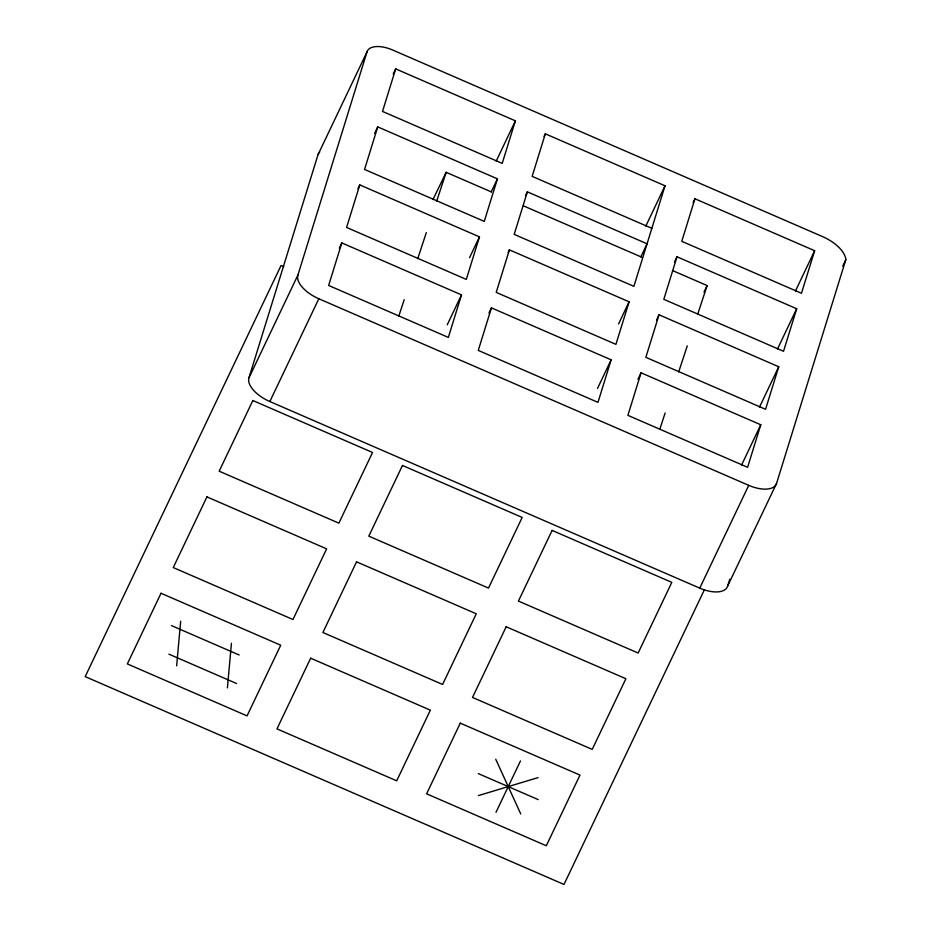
<?xml version="1.0" encoding="UTF-8"?>
<svg xmlns="http://www.w3.org/2000/svg" width="931" height="931" viewBox="0 0 931 931"><rect width="100%" height="100%" fill="white"/><g stroke="black" fill="none" stroke-linecap="round" stroke-linejoin="round"><path stroke-width="1.4" d="M176.646 665.84L180.661 621.256M227.408 687.881L231.435 643.286M248.938 377.87L318.03 154.662L367 51.868A24.194 11.894 25.5 0 1 392.696 50.041L822.527 236.59A29.85 14.675 25.5 0 1 845.813 259.691L776.582 483.352L727.611 586.146A26.231 12.894 25.5 0 1 699.751 588.136L269.85 401.54A27.185 13.36 25.5 0 1 248.938 377.87L297.908 275.076L367 51.868M341.805 242.921L328.643 285.468L448.346 337.418L461.508 294.883L341.805 242.921L339.326 248.123M359.773 184.908L346.6 227.455L466.303 279.405L479.477 236.87L359.773 184.908L357.911 188.818M377.73 126.895L364.556 169.442L484.26 221.392L497.433 178.845L377.73 126.895L374.623 133.401M395.687 68.882L382.513 111.429L502.216 163.379L515.39 120.832L395.687 68.882L393.208 74.084M491.44 307.87L478.266 350.405L597.97 402.367L611.143 359.82L491.44 307.87L488.961 313.072M509.397 249.857L496.223 292.392L615.926 344.354L629.1 301.807L509.397 249.857L508.163 252.452M640.865 256.805L647.057 243.794L527.353 191.844L514.191 234.379L633.895 286.341L665.013 185.781L545.31 133.82L544.076 136.426M545.31 133.82L532.148 176.366L651.851 228.328M641.063 372.807L627.901 415.354L747.605 467.304L760.767 424.769L641.063 372.807L637.968 379.313M659.032 314.794L645.858 357.341L765.561 409.291L778.735 366.756L659.032 314.794L656.553 319.996M676.988 256.781L663.815 299.328L783.518 351.278L796.692 308.743L676.988 256.781L674.51 261.983M694.945 198.769L681.771 241.315L801.475 293.265L814.648 250.718L694.945 198.769L693.083 202.667M727.611 586.146L729.764 579.198M398.771 316.168L404.194 299.724M417.74 258.62L426.317 232.599M436.697 201.084L446.182 172.316L491.452 191.961M659.73 429.424L665.141 412.992M678.687 371.888L687.276 345.855M697.656 314.341L707.141 285.573L672.519 270.549M269.85 401.54L318.821 298.758A27.185 13.36 25.5 0 1 297.908 275.076M496.176 161.168L515.39 120.832M491.231 191.867L497.433 178.845M469.55 257.678L479.477 236.87M447.252 324.803L461.508 294.883M525.491 195.743L527.353 191.844M645.8 226.117L665.013 185.781M618.568 323.93L629.1 301.807M597.504 388.448L611.143 359.82M496.002 812.298L520.487 760.906M795.435 291.054L814.648 250.718M777.466 349.067L796.692 308.743M759.51 407.091L778.735 366.756M741.553 465.104L760.767 424.769M842.718 266.196L845.813 259.691M699.751 588.136L748.733 485.342A26.231 12.894 25.5 0 0 776.582 483.352M704.36 589.835L564 884.45L85.187 676.628L281.069 265.475L283.734 266.627M432.962 199.571L446.182 172.316M703.987 292.066L707.141 285.573M478.418 795.586L538.06 777.618M523.408 205.832L641.901 257.259M318.821 298.758L748.733 485.342M171.502 625.609L239.151 654.982M478.313 773.614L538.165 799.589M168.918 654.156L236.579 683.517M495.734 759.242L520.743 813.95M318.03 154.662A24.194 11.894 25.5 0 1 319.705 152.021M161.016 593.256L127.349 663.919L247.052 715.881L280.72 645.206L161.016 593.256M206.926 496.886L173.259 567.561L292.962 619.511L326.63 548.848L206.926 496.886M252.848 400.528L219.169 471.191L338.872 523.152L372.551 452.478L252.848 400.528M310.651 658.194L276.984 728.868L396.687 780.818L430.355 710.155L310.651 658.194M356.561 561.835L322.894 632.498L442.597 684.46L476.265 613.785L356.561 561.835M402.471 465.465L368.804 536.14L488.507 588.089L522.175 517.427L402.471 465.465M460.275 723.143L426.607 793.806L546.311 845.767L579.978 775.092L460.275 723.143M506.185 626.772L472.517 697.447L592.221 749.397L625.888 678.734L506.185 626.772M552.106 530.414L518.427 601.077L638.131 653.038L671.81 582.364L552.106 530.414"/></g></svg>
